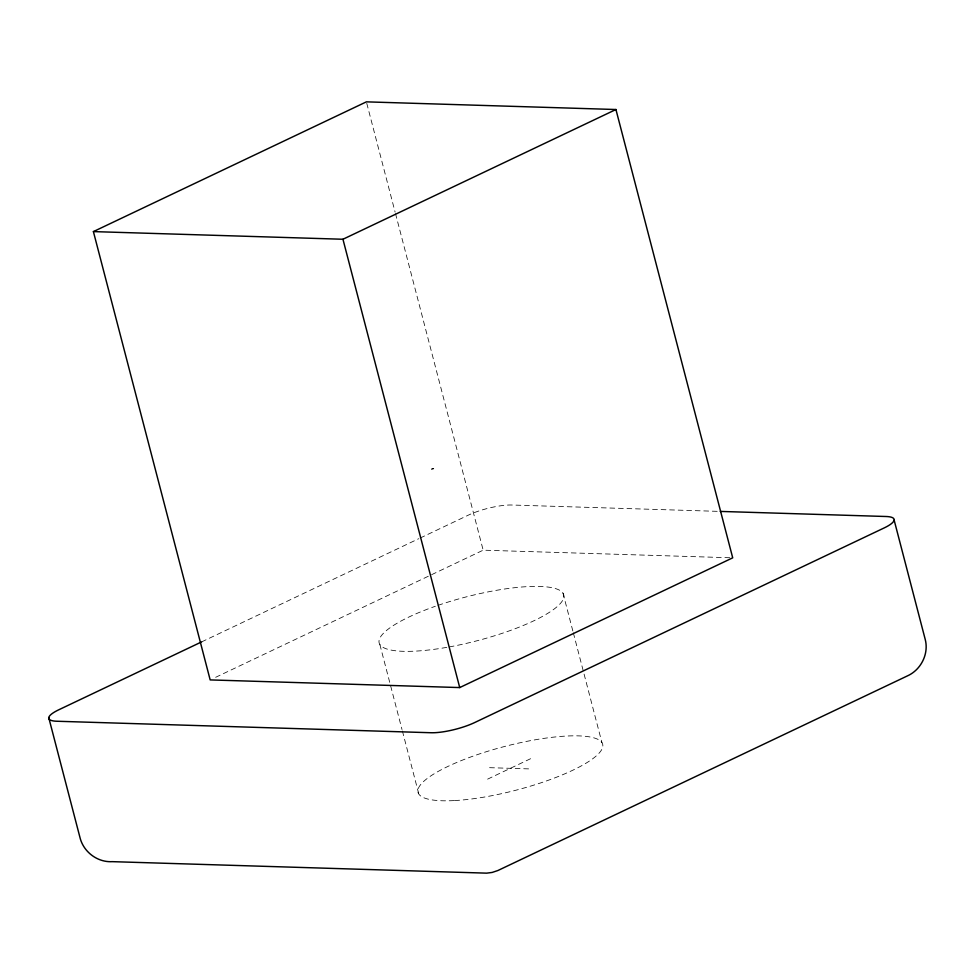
<?xml version="1.0" encoding="UTF-8"?>
<svg xmlns="http://www.w3.org/2000/svg" width="975" height="975" viewBox="0 0 975 975"><rect width="100%" height="100%" fill="white"/><g stroke="black" fill="none" stroke-linecap="round" stroke-linejoin="round"><path stroke-width="0.73" stroke-dasharray="4.88 3.66" d="M431.486 469.402L433.753 468.317M201.654 641.879L418.775 538.7M420.14 538.042L468.244 515.19A31.785 7.532 -14.6 0 1 511.79 505.013L717.198 511.327M215.658 677.308L483.173 550.18L731.201 557.785M487.622 779.135L533.118 757.502M431.584 468.829L433.656 468.89M489.572 767.678L531.168 768.958M563.014 593.214L572.934 631.3M573.324 632.775L601.941 742.658M366.771 103.326L395.107 212.099M395.497 213.562L483.173 550.18M379.872 644.536L402.005 729.519M402.395 730.982L418.799 793.979M437.97 605.365A95.367 22.583 -14.6 0 1 563.757 594.908A95.367 22.583 -14.6 0 1 448.268 647.108M446.794 647.363A95.367 22.583 -14.6 0 1 379.178 643A95.367 22.583 -14.6 0 1 435.35 606.267M454.703 800.56A95.367 22.583 -14.6 0 0 602.148 748.69A95.367 22.583 -14.6 0 0 474.277 755.71A95.367 22.583 -14.6 0 0 454.703 800.56"/><path stroke-width="1.46" d="M93.393 231.599L366.393 101.851L615.932 109.517L732.713 557.834L459.725 687.57L210.173 679.916L93.393 231.599L342.944 239.253L615.932 109.517M201.654 641.879L58.744 709.8A31.785 7.532 -14.6 0 0 56.794 721.244L431.108 732.737A31.785 7.532 -14.6 0 0 474.654 722.56L884.142 527.95A31.785 7.532 -14.6 0 0 886.104 516.506L720.245 511.412M894.148 520.126L925.287 639.673C928.931 654.079 920.888 669.898 907.396 675.907L497.896 870.517L492.156 872.442L486.635 873.149L112.32 861.656C97.342 862.546 83.253 851.772 79.889 837.184L48.75 717.637M342.944 239.253L459.725 687.57"/></g></svg>
